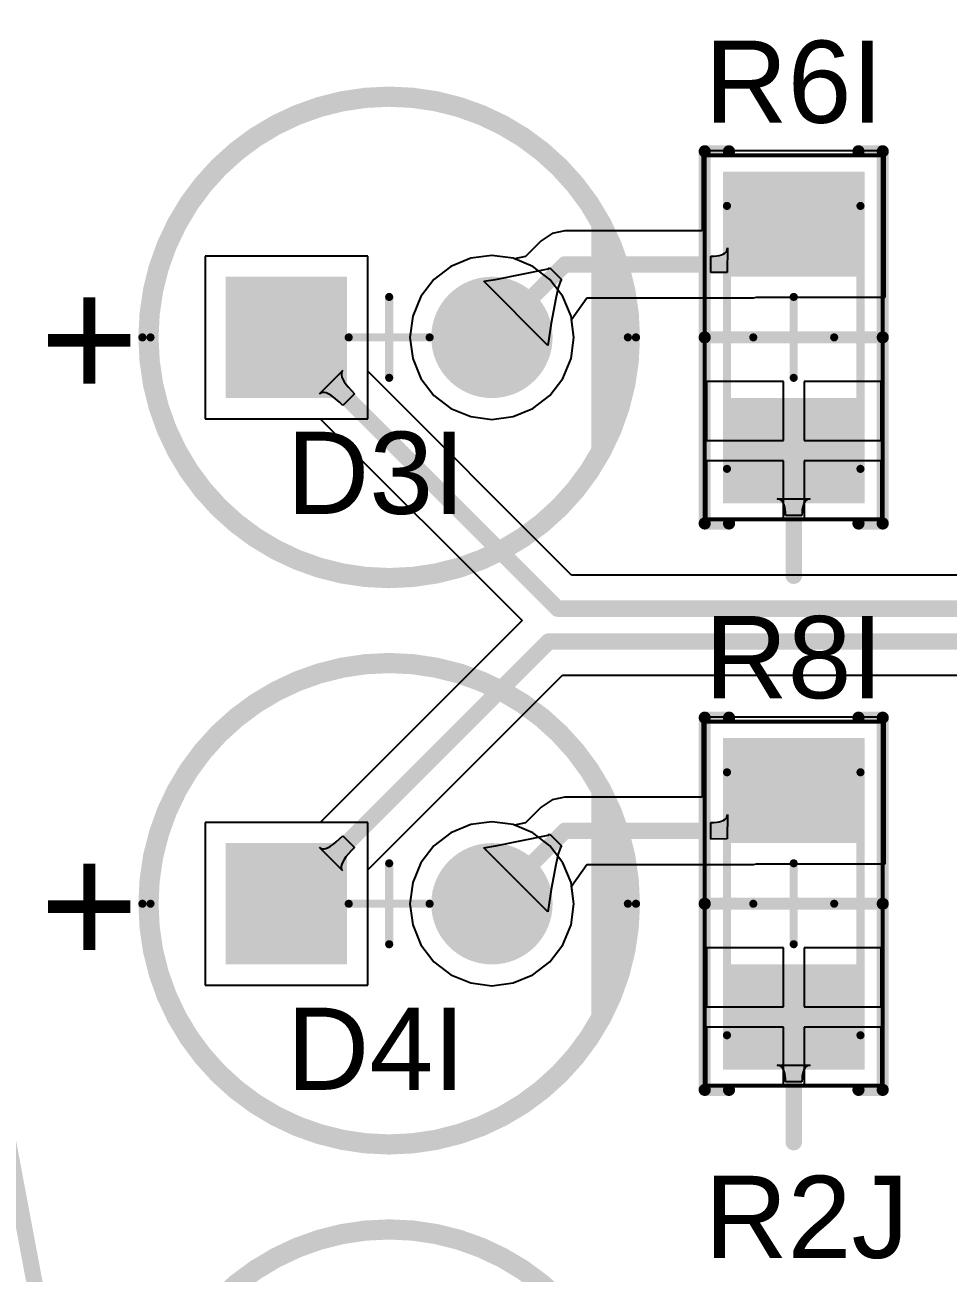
# Model space of a CAD drawing. Header units: inches. Extents: x -0.14 to 3.29, y -0.08 to 7.88.
# Drawn here: x 1.89 to 2.339, y 3.423 to 4.03 of the extents above; entities that cross this region are included whole.
import ezdxf

# ---------------------------------------------------------------- set-up
doc = ezdxf.new("R2010")
doc.units = ezdxf.units.IN
doc.header["$MEASUREMENT"] = 0
for name, color, linetype in [('Bottom Layer', 5, 'Continuous'), ('Bottom Solder', 6, 'Continuous'), ('Multi-Layer', 9, 'Continuous'), ('Pad Holes', 156, 'Continuous'), ('PCBD Notes', 76, 'Continuous'), ('Top 3D Body', 56, 'Continuous'), ('Top Courtyard', 56, 'Continuous'), ('Top Layer', 1, 'Continuous'), ('Top Overlay', 2, 'Continuous'), ('Top Paste', 8, 'Continuous'), ('Top Solder', 216, 'Continuous')]:
    doc.layers.add(name, color=color, linetype=linetype)
doc.styles.add('Arial', font='', dxfattribs={"height": 0.2})
doc.styles.get('Arial').set_extended_font_data('Arial')

# ---------------------------------------------------------------- blocks, each defined once
blk = doc.blocks.new('RES_1206_3216_308')
at = {"layer": 'Top Layer'}
for points in [[(-0.07874, -0.03248), (-0.07874, 0.03248), (-0.0315, 0.03248), (-0.0315, -0.03248)], [(0.0315, -0.03248), (0.0315, 0.03248), (0.07874, 0.03248), (0.07874, -0.03248)]]:
    blk.add_hatch(color=1, dxfattribs=at).paths.add_polyline_path(points)
at = {"layer": 'Top Paste'}
for points in [[(-0.07874, -0.03248), (-0.07874, 0.03248), (-0.0315, 0.03248), (-0.0315, -0.03248)], [(0.0315, -0.03248), (0.0315, 0.03248), (0.07874, 0.03248), (0.07874, -0.03248)]]:
    blk.add_hatch(color=8, dxfattribs=at).paths.add_polyline_path(points)
at = {"layer": 'Top Solder'}
for points in [[(-0.08071, -0.03445), (-0.08071, 0.03445), (-0.02953, 0.03445), (-0.02953, -0.03445)], [(0.02953, -0.03445), (0.02953, 0.03445), (0.08071, 0.03445), (0.08071, -0.03445)]]:
    blk.add_hatch(color=216, dxfattribs=at).paths.add_polyline_path(points)
at = {"layer": 'Top 3D Body'}
for points in [[(0.06398, 0.03248, 0.00394, 0.00394, 0), (-0.06398, 0.03248, 0.00394, 0.00394, 0)], [(-0.06398, -0.03248, 0.00394, 0.00394, 0), (-0.06398, 0.03248, 0.00394, 0.00394, 0)], [(0.06398, -0.03248, 0.00394, 0.00394, 0), (0.06398, 0.03248, 0.00394, 0.00394, 0)], [(0.06398, -0.03248, 0.00394, 0.00394, 0), (-0.06398, -0.03248, 0.00394, 0.00394, 0)]]:
    blk.add_lwpolyline(points, format="xyseb", dxfattribs=at)
for points in [[(-0.06496, 0.03248, 0.00197, 0.00197, 1), (-0.06299, 0.03248, 0.00197, 0.00197, 1)], [(-0.06496, 0.03248, 0.00197, 0.00197, 1), (-0.06299, 0.03248, 0.00197, 0.00197, 1)], [(0.06299, 0.03248, 0.00197, 0.00197, 1), (0.06496, 0.03248, 0.00197, 0.00197, 1)], [(0.06299, 0.03248, 0.00197, 0.00197, 1), (0.06496, 0.03248, 0.00197, 0.00197, 1)], [(-0.06496, -0.03248, 0.00197, 0.00197, 1), (-0.06299, -0.03248, 0.00197, 0.00197, 1)], [(-0.06496, -0.03248, 0.00197, 0.00197, 1), (-0.06299, -0.03248, 0.00197, 0.00197, 1)], [(0.06299, -0.03248, 0.00197, 0.00197, 1), (0.06496, -0.03248, 0.00197, 0.00197, 1)], [(0.06299, -0.03248, 0.00197, 0.00197, 1), (0.06496, -0.03248, 0.00197, 0.00197, 1)]]:
    blk.add_lwpolyline(points, format="xyseb", close=True, dxfattribs=at)
at = {"layer": 'Top Courtyard'}
for points in [[(0.08858, 0.04331, 0.00197, 0.00197, 0), (-0.08858, 0.04331, 0.00197, 0.00197, 0)], [(-0.08858, -0.04331, 0.00197, 0.00197, 0), (-0.08858, 0.04331, 0.00197, 0.00197, 0)], [(0.08858, -0.04331, 0.00197, 0.00197, 0), (0.08858, 0.04331, 0.00197, 0.00197, 0)], [(0, -0.01968, 0.00394, 0.00394, 0), (0, 0.01969, 0.00394, 0.00394, 0)], [(0.01969, 0, 0.00394, 0.00394, 0), (-0.01968, 0, 0.00394, 0.00394, 0)], [(0.08858, -0.04331, 0.00197, 0.00197, 0), (-0.08858, -0.04331, 0.00197, 0.00197, 0)]]:
    blk.add_lwpolyline(points, format="xyseb", dxfattribs=at)
for points in [[(-0.08907, 0.04331, 0.000984, 0.000984, 1), (-0.08809, 0.04331, 0.000984, 0.000984, 1)], [(-0.08907, 0.04331, 0.000984, 0.000984, 1), (-0.08809, 0.04331, 0.000984, 0.000984, 1)], [(0.08809, 0.04331, 0.000984, 0.000984, 1), (0.08907, 0.04331, 0.000984, 0.000984, 1)], [(0.08809, 0.04331, 0.000984, 0.000984, 1), (0.08907, 0.04331, 0.000984, 0.000984, 1)], [(-0.00098, 0.01969, 0.00197, 0.00197, 1), (0.00098, 0.01969, 0.00197, 0.00197, 1)], [(-0.02067, 0, 0.00197, 0.00197, 1), (-0.0187, 0, 0.00197, 0.00197, 1)], [(0.0187, 0, 0.00197, 0.00197, 1), (0.02067, 0, 0.00197, 0.00197, 1)], [(-0.00098, -0.01968, 0.00197, 0.00197, 1), (0.00098, -0.01968, 0.00197, 0.00197, 1)], [(-0.08907, -0.04331, 0.000984, 0.000984, 1), (-0.08809, -0.04331, 0.000984, 0.000984, 1)], [(-0.08907, -0.04331, 0.000984, 0.000984, 1), (-0.08809, -0.04331, 0.000984, 0.000984, 1)], [(0.08809, -0.04331, 0.000984, 0.000984, 1), (0.08907, -0.04331, 0.000984, 0.000984, 1)], [(0.08809, -0.04331, 0.000984, 0.000984, 1), (0.08907, -0.04331, 0.000984, 0.000984, 1)]]:
    blk.add_lwpolyline(points, format="xyseb", close=True, dxfattribs=at)
at = {"layer": 'Top Overlay'}
for points in [[(0.09055, 0.04331, 0.00591, 0.00591, 0), (-0.09055, 0.04331, 0.00591, 0.00591, 0)], [(-0.09055, 0.0315, 0.00591, 0.00591, 0), (-0.09055, 0.04331, 0.00591, 0.00591, 0)], [(0, -0.04331, 0.00591, 0.00591, 0), (0, 0.04331, 0.00591, 0.00591, 0)], [(0.09055, 0.0315, 0.00591, 0.00591, 0), (0.09055, 0.04331, 0.00591, 0.00591, 0)], [(-0.09055, -0.04331, 0.00591, 0.00591, 0), (-0.09055, -0.03149, 0.00591, 0.00591, 0)], [(0.09055, -0.04331, 0.00591, 0.00591, 0), (0.09055, -0.03149, 0.00591, 0.00591, 0)], [(0.09055, -0.04331, 0.00591, 0.00591, 0), (-0.09055, -0.04331, 0.00591, 0.00591, 0)]]:
    blk.add_lwpolyline(points, format="xyseb", dxfattribs=at)
for points in [[(-0.09203, 0.04331, 0.00295, 0.00295, 1), (-0.08908, 0.04331, 0.00295, 0.00295, 1)], [(-0.09203, 0.04331, 0.00295, 0.00295, 1), (-0.08908, 0.04331, 0.00295, 0.00295, 1)], [(-0.00148, 0.04331, 0.00295, 0.00295, 1), (0.00148, 0.04331, 0.00295, 0.00295, 1)], [(0.08908, 0.04331, 0.00295, 0.00295, 1), (0.09203, 0.04331, 0.00295, 0.00295, 1)], [(0.08908, 0.04331, 0.00295, 0.00295, 1), (0.09203, 0.04331, 0.00295, 0.00295, 1)], [(-0.09203, 0.0315, 0.00295, 0.00295, 1), (-0.08908, 0.0315, 0.00295, 0.00295, 1)], [(0.08908, 0.0315, 0.00295, 0.00295, 1), (0.09203, 0.0315, 0.00295, 0.00295, 1)], [(-0.09203, -0.03149, 0.00295, 0.00295, 1), (-0.08908, -0.03149, 0.00295, 0.00295, 1)], [(0.08908, -0.03149, 0.00295, 0.00295, 1), (0.09203, -0.03149, 0.00295, 0.00295, 1)], [(-0.09203, -0.04331, 0.00295, 0.00295, 1), (-0.08908, -0.04331, 0.00295, 0.00295, 1)], [(-0.09203, -0.04331, 0.00295, 0.00295, 1), (-0.08908, -0.04331, 0.00295, 0.00295, 1)], [(-0.00148, -0.04331, 0.00295, 0.00295, 1), (0.00148, -0.04331, 0.00295, 0.00295, 1)], [(0.08908, -0.04331, 0.00295, 0.00295, 1), (0.09203, -0.04331, 0.00295, 0.00295, 1)], [(0.08908, -0.04331, 0.00295, 0.00295, 1), (0.09203, -0.04331, 0.00295, 0.00295, 1)]]:
    blk.add_lwpolyline(points, format="xyseb", close=True, dxfattribs=at)
blk = doc.blocks.new('RES_1206_3216_328')
at = {"layer": 'Top Layer'}
for points in [[(-0.07874, -0.03248), (-0.07874, 0.03248), (-0.0315, 0.03248), (-0.0315, -0.03248)], [(0.0315, -0.03248), (0.0315, 0.03248), (0.07874, 0.03248), (0.07874, -0.03248)]]:
    blk.add_hatch(color=1, dxfattribs=at).paths.add_polyline_path(points)
at = {"layer": 'Top Paste'}
for points in [[(-0.07874, -0.03248), (-0.07874, 0.03248), (-0.0315, 0.03248), (-0.0315, -0.03248)], [(0.0315, -0.03248), (0.0315, 0.03248), (0.07874, 0.03248), (0.07874, -0.03248)]]:
    blk.add_hatch(color=8, dxfattribs=at).paths.add_polyline_path(points)
at = {"layer": 'Top Solder'}
for points in [[(-0.08071, -0.03445), (-0.08071, 0.03445), (-0.02953, 0.03445), (-0.02953, -0.03445)], [(0.02953, -0.03445), (0.02953, 0.03445), (0.08071, 0.03445), (0.08071, -0.03445)]]:
    blk.add_hatch(color=216, dxfattribs=at).paths.add_polyline_path(points)
at = {"layer": 'Top 3D Body'}
for points in [[(0.06398, 0.03248, 0.00394, 0.00394, 0), (-0.06398, 0.03248, 0.00394, 0.00394, 0)], [(-0.06398, -0.03248, 0.00394, 0.00394, 0), (-0.06398, 0.03248, 0.00394, 0.00394, 0)], [(0.06398, -0.03248, 0.00394, 0.00394, 0), (0.06398, 0.03248, 0.00394, 0.00394, 0)], [(0.06398, -0.03248, 0.00394, 0.00394, 0), (-0.06398, -0.03248, 0.00394, 0.00394, 0)]]:
    blk.add_lwpolyline(points, format="xyseb", dxfattribs=at)
for points in [[(-0.06496, 0.03248, 0.00197, 0.00197, 1), (-0.06299, 0.03248, 0.00197, 0.00197, 1)], [(-0.06496, 0.03248, 0.00197, 0.00197, 1), (-0.06299, 0.03248, 0.00197, 0.00197, 1)], [(0.06299, 0.03248, 0.00197, 0.00197, 1), (0.06496, 0.03248, 0.00197, 0.00197, 1)], [(0.06299, 0.03248, 0.00197, 0.00197, 1), (0.06496, 0.03248, 0.00197, 0.00197, 1)], [(-0.06496, -0.03248, 0.00197, 0.00197, 1), (-0.06299, -0.03248, 0.00197, 0.00197, 1)], [(-0.06496, -0.03248, 0.00197, 0.00197, 1), (-0.06299, -0.03248, 0.00197, 0.00197, 1)], [(0.06299, -0.03248, 0.00197, 0.00197, 1), (0.06496, -0.03248, 0.00197, 0.00197, 1)], [(0.06299, -0.03248, 0.00197, 0.00197, 1), (0.06496, -0.03248, 0.00197, 0.00197, 1)]]:
    blk.add_lwpolyline(points, format="xyseb", close=True, dxfattribs=at)
at = {"layer": 'Top Courtyard'}
for points in [[(0.08858, 0.04331, 0.00197, 0.00197, 0), (-0.08858, 0.04331, 0.00197, 0.00197, 0)], [(-0.08858, -0.04331, 0.00197, 0.00197, 0), (-0.08858, 0.04331, 0.00197, 0.00197, 0)], [(0.08858, -0.04331, 0.00197, 0.00197, 0), (0.08858, 0.04331, 0.00197, 0.00197, 0)], [(0, -0.01968, 0.00394, 0.00394, 0), (0, 0.01969, 0.00394, 0.00394, 0)], [(0.01968, 0, 0.00394, 0.00394, 0), (-0.01969, 0, 0.00394, 0.00394, 0)], [(0.08858, -0.04331, 0.00197, 0.00197, 0), (-0.08858, -0.04331, 0.00197, 0.00197, 0)]]:
    blk.add_lwpolyline(points, format="xyseb", dxfattribs=at)
for points in [[(-0.08908, 0.04331, 0.000984, 0.000984, 1), (-0.08809, 0.04331, 0.000984, 0.000984, 1)], [(-0.08908, 0.04331, 0.000984, 0.000984, 1), (-0.08809, 0.04331, 0.000984, 0.000984, 1)], [(0.08809, 0.04331, 0.000984, 0.000984, 1), (0.08907, 0.04331, 0.000984, 0.000984, 1)], [(0.08809, 0.04331, 0.000984, 0.000984, 1), (0.08907, 0.04331, 0.000984, 0.000984, 1)], [(-0.00098, 0.01969, 0.00197, 0.00197, 1), (0.00098, 0.01969, 0.00197, 0.00197, 1)], [(-0.02067, 0, 0.00197, 0.00197, 1), (-0.0187, 0, 0.00197, 0.00197, 1)], [(0.0187, 0, 0.00197, 0.00197, 1), (0.02067, 0, 0.00197, 0.00197, 1)], [(-0.00098, -0.01968, 0.00197, 0.00197, 1), (0.00098, -0.01968, 0.00197, 0.00197, 1)], [(-0.08908, -0.04331, 0.000984, 0.000984, 1), (-0.08809, -0.04331, 0.000984, 0.000984, 1)], [(-0.08908, -0.04331, 0.000984, 0.000984, 1), (-0.08809, -0.04331, 0.000984, 0.000984, 1)], [(0.08809, -0.04331, 0.000984, 0.000984, 1), (0.08907, -0.04331, 0.000984, 0.000984, 1)], [(0.08809, -0.04331, 0.000984, 0.000984, 1), (0.08907, -0.04331, 0.000984, 0.000984, 1)]]:
    blk.add_lwpolyline(points, format="xyseb", close=True, dxfattribs=at)
at = {"layer": 'Top Overlay'}
for points in [[(0.09055, 0.04331, 0.00591, 0.00591, 0), (-0.09055, 0.04331, 0.00591, 0.00591, 0)], [(-0.09055, 0.0315, 0.00591, 0.00591, 0), (-0.09055, 0.04331, 0.00591, 0.00591, 0)], [(0, -0.04331, 0.00591, 0.00591, 0), (0, 0.04331, 0.00591, 0.00591, 0)], [(0.09055, 0.0315, 0.00591, 0.00591, 0), (0.09055, 0.04331, 0.00591, 0.00591, 0)], [(-0.09055, -0.04331, 0.00591, 0.00591, 0), (-0.09055, -0.03149, 0.00591, 0.00591, 0)], [(0.09055, -0.04331, 0.00591, 0.00591, 0), (0.09055, -0.03149, 0.00591, 0.00591, 0)], [(0.09055, -0.04331, 0.00591, 0.00591, 0), (-0.09055, -0.04331, 0.00591, 0.00591, 0)]]:
    blk.add_lwpolyline(points, format="xyseb", dxfattribs=at)
for points in [[(-0.09203, 0.04331, 0.00295, 0.00295, 1), (-0.08907, 0.04331, 0.00295, 0.00295, 1)], [(-0.09203, 0.04331, 0.00295, 0.00295, 1), (-0.08907, 0.04331, 0.00295, 0.00295, 1)], [(-0.00148, 0.04331, 0.00295, 0.00295, 1), (0.00148, 0.04331, 0.00295, 0.00295, 1)], [(0.08907, 0.04331, 0.00295, 0.00295, 1), (0.09203, 0.04331, 0.00295, 0.00295, 1)], [(0.08907, 0.04331, 0.00295, 0.00295, 1), (0.09203, 0.04331, 0.00295, 0.00295, 1)], [(-0.09203, 0.0315, 0.00295, 0.00295, 1), (-0.08907, 0.0315, 0.00295, 0.00295, 1)], [(0.08907, 0.0315, 0.00295, 0.00295, 1), (0.09203, 0.0315, 0.00295, 0.00295, 1)], [(-0.09203, -0.03149, 0.00295, 0.00295, 1), (-0.08907, -0.03149, 0.00295, 0.00295, 1)], [(0.08907, -0.03149, 0.00295, 0.00295, 1), (0.09203, -0.03149, 0.00295, 0.00295, 1)], [(-0.09203, -0.04331, 0.00295, 0.00295, 1), (-0.08907, -0.04331, 0.00295, 0.00295, 1)], [(-0.09203, -0.04331, 0.00295, 0.00295, 1), (-0.08907, -0.04331, 0.00295, 0.00295, 1)], [(-0.00148, -0.04331, 0.00295, 0.00295, 1), (0.00148, -0.04331, 0.00295, 0.00295, 1)], [(0.08907, -0.04331, 0.00295, 0.00295, 1), (0.09203, -0.04331, 0.00295, 0.00295, 1)], [(0.08907, -0.04331, 0.00295, 0.00295, 1), (0.09203, -0.04331, 0.00295, 0.00295, 1)]]:
    blk.add_lwpolyline(points, format="xyseb", close=True, dxfattribs=at)
blk = doc.blocks.new('ED49B4F6_595F_4D62_96BB_D7184CAA9B94_411')
at = {"layer": 'Bottom Layer'}
blk.add_hatch(color=5, dxfattribs=at).paths.add_polyline_path([(-0.02244, -0.02756), (-0.07756, -0.02756), (-0.07756, 0.02756), (-0.02244, 0.02756)])
h = blk.add_hatch(color=5, dxfattribs=at)
edge = h.paths.add_edge_path()
edge.add_arc((0.05, 0), 0.02756, 0, 360)
at = {"layer": 'Bottom Solder'}
blk.add_hatch(color=6, dxfattribs=at).paths.add_polyline_path([(-0.02047, -0.02953), (-0.07953, -0.02953), (-0.07953, 0.02953), (-0.02047, 0.02953)])
h = blk.add_hatch(color=6, dxfattribs=at)
edge = h.paths.add_edge_path()
edge.add_arc((0.05, 0), 0.02953, 0, 360)
at = {"layer": 'Multi-Layer'}
blk.add_hatch(color=9, dxfattribs=at).paths.add_polyline_path([(-0.02244, -0.02756), (-0.07756, -0.02756), (-0.07756, 0.02756), (-0.02244, 0.02756)])
h = blk.add_hatch(color=9, dxfattribs=at)
edge = h.paths.add_edge_path()
edge.add_arc((0.05, 0), 0.02756, 0, 360)
at = {"layer": 'Pad Holes'}
h = blk.add_hatch(color=7, dxfattribs=at)
edge = h.paths.add_edge_path()
edge.add_arc((-0.05, 0), 0.0175, 0, 360)
h = blk.add_hatch(color=7, dxfattribs=at)
edge = h.paths.add_edge_path()
edge.add_arc((0.05, 0), 0.0175, 0, 360)
at = {"layer": 'Top Layer'}
blk.add_hatch(color=1, dxfattribs=at).paths.add_polyline_path([(-0.02244, -0.02756), (-0.07756, -0.02756), (-0.07756, 0.02756), (-0.02244, 0.02756)])
h = blk.add_hatch(color=1, dxfattribs=at)
edge = h.paths.add_edge_path()
edge.add_arc((0.05, 0), 0.02756, 0, 360)
at = {"layer": 'Top Solder'}
blk.add_hatch(color=216, dxfattribs=at).paths.add_polyline_path([(-0.02047, -0.02953), (-0.07953, -0.02953), (-0.07953, 0.02953), (-0.02047, 0.02953)])
h = blk.add_hatch(color=216, dxfattribs=at)
edge = h.paths.add_edge_path()
edge.add_arc((0.05, 0), 0.02953, 0, 360)
at = {"layer": 'Top 3D Body'}
for points in [[(0.11614, 0, 0.00394, 0.00394, 1), (-0.11614, 0, 0.00394, 0.00394, 1)], [(-0.11713, 0, 0.00197, 0.00197, 1), (-0.11516, 0, 0.00197, 0.00197, 1)], [(0.11516, 0, 0.00197, 0.00197, 1), (0.11713, 0, 0.00197, 0.00197, 1)]]:
    blk.add_lwpolyline(points, format="xyseb", close=True, dxfattribs=at)
at = {"layer": 'Top Courtyard'}
for points in [[(0.12008, 0, 0.00394, 0.00394, 1), (-0.12008, 0, 0.00394, 0.00394, 1)], [(-0.00098, 0.01968, 0.00197, 0.00197, 1), (0.00099, 0.01968, 0.00197, 0.00197, 1)], [(-0.12106, 0, 0.00197, 0.00197, 1), (-0.11909, 0, 0.00197, 0.00197, 1)], [(-0.02067, 0, 0.00197, 0.00197, 1), (-0.0187, 0, 0.00197, 0.00197, 1)], [(0.0187, 0, 0.00197, 0.00197, 1), (0.02067, 0, 0.00197, 0.00197, 1)], [(0.11909, 0, 0.00197, 0.00197, 1), (0.12106, 0, 0.00197, 0.00197, 1)], [(-0.00098, -0.01969, 0.00197, 0.00197, 1), (0.00099, -0.01969, 0.00197, 0.00197, 1)]]:
    blk.add_lwpolyline(points, format="xyseb", close=True, dxfattribs=at)
for points in [[(0, -0.01969, 0.00394, 0.00394, 0), (0, 0.01968, 0.00394, 0.00394, 0)], [(-0.01968, 0, 0.00394, 0.00394, 0), (0.01969, 0, 0.00394, 0.00394, 0)]]:
    blk.add_lwpolyline(points, format="xyseb", dxfattribs=at)
at = {"layer": 'Top Overlay'}
for points in [[(0.11614, 0, 0.00787, 0.00787, 1), (-0.11614, 0, 0.00787, 0.00787, 1)], [(0.1004, 0.05512, 0.00394, 0.00394, 1), (0.10433, 0.05512, 0.00394, 0.00394, 1)], [(0.10433, 0.03937, 0.00394, 0.00394, 1), (0.10827, 0.03937, 0.00394, 0.00394, 1)], [(0.10827, 0.02362, 0.00394, 0.00394, 1), (0.11221, 0.02362, 0.00394, 0.00394, 1)], [(-0.11811, 0, 0.00394, 0.00394, 1), (-0.11417, 0, 0.00394, 0.00394, 1)], [(0.11417, 0, 0.00394, 0.00394, 1), (0.11811, 0, 0.00394, 0.00394, 1)], [(0.10827, -0.02756, 0.00394, 0.00394, 1), (0.11221, -0.02756, 0.00394, 0.00394, 1)], [(0.1004, -0.03937, 0.00394, 0.00394, 1), (0.10433, -0.03937, 0.00394, 0.00394, 1)], [(0.1004, -0.03937, 0.00394, 0.00394, 1), (0.10433, -0.03937, 0.00394, 0.00394, 1)], [(0.10433, -0.03937, 0.00394, 0.00394, 1), (0.10827, -0.03937, 0.00394, 0.00394, 1)], [(0.1004, -0.05512, 0.00394, 0.00394, 1), (0.10433, -0.05512, 0.00394, 0.00394, 1)]]:
    blk.add_lwpolyline(points, format="xyseb", close=True, dxfattribs=at)
for points in [[(0.10236, -0.03937, 0.00787, 0.00787, 0), (0.10236, 0.05512, 0.00787, 0.00787, 0)], [(0.1063, -0.03937, 0.00787, 0.00787, 0), (0.1063, 0.03937, 0.00787, 0.00787, 0)], [(0.11024, -0.02756, 0.00787, 0.00787, 0), (0.11024, 0.02362, 0.00787, 0.00787, 0)], [(0.10236, -0.05512, 0.00787, 0.00787, 0), (0.10236, -0.03937, 0.00787, 0.00787, 0)]]:
    blk.add_lwpolyline(points, format="xyseb", dxfattribs=at)
at = {"layer": 'Top Overlay', "style": 'Arial'}
blk.add_text('+', height=0.05906, dxfattribs=at).set_placement((-0.17, -0.03))
blk = doc.blocks.new('ED49B4F6_595F_4D62_96BB_D7184CAA9B94_421')
at = {"layer": 'Bottom Layer'}
blk.add_hatch(color=5, dxfattribs=at).paths.add_polyline_path([(-0.02244, -0.02756), (-0.07756, -0.02756), (-0.07756, 0.02756), (-0.02244, 0.02756)])
h = blk.add_hatch(color=5, dxfattribs=at)
edge = h.paths.add_edge_path()
edge.add_arc((0.05, 0), 0.02756, 0, 360)
at = {"layer": 'Bottom Solder'}
blk.add_hatch(color=6, dxfattribs=at).paths.add_polyline_path([(-0.02047, -0.02953), (-0.07953, -0.02953), (-0.07953, 0.02953), (-0.02047, 0.02953)])
h = blk.add_hatch(color=6, dxfattribs=at)
edge = h.paths.add_edge_path()
edge.add_arc((0.05, 0), 0.02953, 0, 360)
at = {"layer": 'Multi-Layer'}
blk.add_hatch(color=9, dxfattribs=at).paths.add_polyline_path([(-0.02244, -0.02756), (-0.07756, -0.02756), (-0.07756, 0.02756), (-0.02244, 0.02756)])
h = blk.add_hatch(color=9, dxfattribs=at)
edge = h.paths.add_edge_path()
edge.add_arc((0.05, 0), 0.02756, 0, 360)
at = {"layer": 'Pad Holes'}
h = blk.add_hatch(color=7, dxfattribs=at)
edge = h.paths.add_edge_path()
edge.add_arc((-0.05, 0), 0.0175, 0, 360)
h = blk.add_hatch(color=7, dxfattribs=at)
edge = h.paths.add_edge_path()
edge.add_arc((0.05, 0), 0.0175, 0, 360)
at = {"layer": 'Top Layer'}
blk.add_hatch(color=1, dxfattribs=at).paths.add_polyline_path([(-0.02244, -0.02756), (-0.07756, -0.02756), (-0.07756, 0.02756), (-0.02244, 0.02756)])
h = blk.add_hatch(color=1, dxfattribs=at)
edge = h.paths.add_edge_path()
edge.add_arc((0.05, 0), 0.02756, 0, 360)
at = {"layer": 'Top Solder'}
blk.add_hatch(color=216, dxfattribs=at).paths.add_polyline_path([(-0.02047, -0.02953), (-0.07953, -0.02953), (-0.07953, 0.02953), (-0.02047, 0.02953)])
h = blk.add_hatch(color=216, dxfattribs=at)
edge = h.paths.add_edge_path()
edge.add_arc((0.05, 0), 0.02953, 0, 360)
at = {"layer": 'Top 3D Body'}
for points in [[(0.11614, 0, 0.00394, 0.00394, 1), (-0.11614, 0, 0.00394, 0.00394, 1)], [(-0.11713, 0, 0.00197, 0.00197, 1), (-0.11516, 0, 0.00197, 0.00197, 1)], [(0.11516, 0, 0.00197, 0.00197, 1), (0.11713, 0, 0.00197, 0.00197, 1)]]:
    blk.add_lwpolyline(points, format="xyseb", close=True, dxfattribs=at)
at = {"layer": 'Top Courtyard'}
for points in [[(0.12008, 0, 0.00394, 0.00394, 1), (-0.12008, 0, 0.00394, 0.00394, 1)], [(-0.00098, 0.01969, 0.00197, 0.00197, 1), (0.00099, 0.01969, 0.00197, 0.00197, 1)], [(-0.12106, 0, 0.00197, 0.00197, 1), (-0.11909, 0, 0.00197, 0.00197, 1)], [(-0.02067, 0, 0.00197, 0.00197, 1), (-0.0187, 0, 0.00197, 0.00197, 1)], [(0.0187, 0, 0.00197, 0.00197, 1), (0.02067, 0, 0.00197, 0.00197, 1)], [(0.11909, 0, 0.00197, 0.00197, 1), (0.12106, 0, 0.00197, 0.00197, 1)], [(-0.00098, -0.01968, 0.00197, 0.00197, 1), (0.00099, -0.01968, 0.00197, 0.00197, 1)]]:
    blk.add_lwpolyline(points, format="xyseb", close=True, dxfattribs=at)
for points in [[(0, -0.01968, 0.00394, 0.00394, 0), (0, 0.01969, 0.00394, 0.00394, 0)], [(-0.01968, 0, 0.00394, 0.00394, 0), (0.01969, 0, 0.00394, 0.00394, 0)]]:
    blk.add_lwpolyline(points, format="xyseb", dxfattribs=at)
at = {"layer": 'Top Overlay'}
for points in [[(0.11614, 0, 0.00787, 0.00787, 1), (-0.11614, 0, 0.00787, 0.00787, 1)], [(0.1004, 0.05512, 0.00394, 0.00394, 1), (0.10433, 0.05512, 0.00394, 0.00394, 1)], [(0.10433, 0.03937, 0.00394, 0.00394, 1), (0.10827, 0.03937, 0.00394, 0.00394, 1)], [(0.10827, 0.02362, 0.00394, 0.00394, 1), (0.11221, 0.02362, 0.00394, 0.00394, 1)], [(-0.11811, 0, 0.00394, 0.00394, 1), (-0.11417, 0, 0.00394, 0.00394, 1)], [(0.11417, 0, 0.00394, 0.00394, 1), (0.11811, 0, 0.00394, 0.00394, 1)], [(0.10827, -0.02756, 0.00394, 0.00394, 1), (0.11221, -0.02756, 0.00394, 0.00394, 1)], [(0.1004, -0.03937, 0.00394, 0.00394, 1), (0.10433, -0.03937, 0.00394, 0.00394, 1)], [(0.1004, -0.03937, 0.00394, 0.00394, 1), (0.10433, -0.03937, 0.00394, 0.00394, 1)], [(0.10433, -0.03937, 0.00394, 0.00394, 1), (0.10827, -0.03937, 0.00394, 0.00394, 1)], [(0.1004, -0.05512, 0.00394, 0.00394, 1), (0.10433, -0.05512, 0.00394, 0.00394, 1)]]:
    blk.add_lwpolyline(points, format="xyseb", close=True, dxfattribs=at)
for points in [[(0.10236, -0.03937, 0.00787, 0.00787, 0), (0.10236, 0.05512, 0.00787, 0.00787, 0)], [(0.1063, -0.03937, 0.00787, 0.00787, 0), (0.1063, 0.03937, 0.00787, 0.00787, 0)], [(0.11024, -0.02756, 0.00787, 0.00787, 0), (0.11024, 0.02362, 0.00787, 0.00787, 0)], [(0.10236, -0.05512, 0.00787, 0.00787, 0), (0.10236, -0.03937, 0.00787, 0.00787, 0)]]:
    blk.add_lwpolyline(points, format="xyseb", dxfattribs=at)
at = {"layer": 'Top Overlay', "style": 'Arial'}
blk.add_text('+', height=0.05906, dxfattribs=at).set_placement((-0.17, -0.03))
blk = doc.blocks.new('ED49B4F6_595F_4D62_96BB_D7184CAA9B94_440')
at = {"layer": 'Bottom Layer'}
blk.add_hatch(color=5, dxfattribs=at).paths.add_polyline_path([(-0.02244, -0.02756), (-0.07756, -0.02756), (-0.07756, 0.02756), (-0.02244, 0.02756)])
h = blk.add_hatch(color=5, dxfattribs=at)
edge = h.paths.add_edge_path()
edge.add_arc((0.05, 0), 0.02756, 0, 360)
at = {"layer": 'Bottom Solder'}
blk.add_hatch(color=6, dxfattribs=at).paths.add_polyline_path([(-0.02047, -0.02953), (-0.07953, -0.02953), (-0.07953, 0.02953), (-0.02047, 0.02953)])
h = blk.add_hatch(color=6, dxfattribs=at)
edge = h.paths.add_edge_path()
edge.add_arc((0.05, 0), 0.02953, 0, 360)
at = {"layer": 'Multi-Layer'}
blk.add_hatch(color=9, dxfattribs=at).paths.add_polyline_path([(-0.02244, -0.02756), (-0.07756, -0.02756), (-0.07756, 0.02756), (-0.02244, 0.02756)])
h = blk.add_hatch(color=9, dxfattribs=at)
edge = h.paths.add_edge_path()
edge.add_arc((0.05, 0), 0.02756, 0, 360)
at = {"layer": 'Pad Holes'}
h = blk.add_hatch(color=7, dxfattribs=at)
edge = h.paths.add_edge_path()
edge.add_arc((-0.05, 0), 0.0175, 0, 360)
h = blk.add_hatch(color=7, dxfattribs=at)
edge = h.paths.add_edge_path()
edge.add_arc((0.05, 0), 0.0175, 0, 360)
at = {"layer": 'Top Layer'}
blk.add_hatch(color=1, dxfattribs=at).paths.add_polyline_path([(-0.02244, -0.02756), (-0.07756, -0.02756), (-0.07756, 0.02756), (-0.02244, 0.02756)])
h = blk.add_hatch(color=1, dxfattribs=at)
edge = h.paths.add_edge_path()
edge.add_arc((0.05, 0), 0.02756, 0, 360)
at = {"layer": 'Top Solder'}
blk.add_hatch(color=216, dxfattribs=at).paths.add_polyline_path([(-0.02047, -0.02953), (-0.07953, -0.02953), (-0.07953, 0.02953), (-0.02047, 0.02953)])
h = blk.add_hatch(color=216, dxfattribs=at)
edge = h.paths.add_edge_path()
edge.add_arc((0.05, 0), 0.02953, 0, 360)
at = {"layer": 'Top 3D Body'}
for points in [[(0.11614, 0, 0.00394, 0.00394, 1), (-0.11614, 0, 0.00394, 0.00394, 1)], [(-0.11713, 0, 0.00197, 0.00197, 1), (-0.11516, 0, 0.00197, 0.00197, 1)], [(0.11516, 0, 0.00197, 0.00197, 1), (0.11713, 0, 0.00197, 0.00197, 1)]]:
    blk.add_lwpolyline(points, format="xyseb", close=True, dxfattribs=at)
at = {"layer": 'Top Courtyard'}
for points in [[(0.12008, 0, 0.00394, 0.00394, 1), (-0.12008, 0, 0.00394, 0.00394, 1)], [(-0.00098, 0.01968, 0.00197, 0.00197, 1), (0.00099, 0.01968, 0.00197, 0.00197, 1)], [(-0.12106, 0, 0.00197, 0.00197, 1), (-0.11909, 0, 0.00197, 0.00197, 1)], [(-0.02067, 0, 0.00197, 0.00197, 1), (-0.0187, 0, 0.00197, 0.00197, 1)], [(0.0187, 0, 0.00197, 0.00197, 1), (0.02067, 0, 0.00197, 0.00197, 1)], [(0.11909, 0, 0.00197, 0.00197, 1), (0.12106, 0, 0.00197, 0.00197, 1)], [(-0.00098, -0.01969, 0.00197, 0.00197, 1), (0.00099, -0.01969, 0.00197, 0.00197, 1)]]:
    blk.add_lwpolyline(points, format="xyseb", close=True, dxfattribs=at)
for points in [[(0, -0.01969, 0.00394, 0.00394, 0), (0, 0.01968, 0.00394, 0.00394, 0)], [(-0.01968, 0, 0.00394, 0.00394, 0), (0.01969, 0, 0.00394, 0.00394, 0)]]:
    blk.add_lwpolyline(points, format="xyseb", dxfattribs=at)
at = {"layer": 'Top Overlay'}
for points in [[(0.11614, 0, 0.00787, 0.00787, 1), (-0.11614, 0, 0.00787, 0.00787, 1)], [(0.1004, 0.05512, 0.00394, 0.00394, 1), (0.10433, 0.05512, 0.00394, 0.00394, 1)], [(0.10433, 0.03937, 0.00394, 0.00394, 1), (0.10827, 0.03937, 0.00394, 0.00394, 1)], [(0.10827, 0.02362, 0.00394, 0.00394, 1), (0.11221, 0.02362, 0.00394, 0.00394, 1)], [(-0.11811, 0, 0.00394, 0.00394, 1), (-0.11417, 0, 0.00394, 0.00394, 1)], [(0.11417, 0, 0.00394, 0.00394, 1), (0.11811, 0, 0.00394, 0.00394, 1)], [(0.10827, -0.02756, 0.00394, 0.00394, 1), (0.11221, -0.02756, 0.00394, 0.00394, 1)], [(0.1004, -0.03937, 0.00394, 0.00394, 1), (0.10433, -0.03937, 0.00394, 0.00394, 1)], [(0.1004, -0.03937, 0.00394, 0.00394, 1), (0.10433, -0.03937, 0.00394, 0.00394, 1)], [(0.10433, -0.03937, 0.00394, 0.00394, 1), (0.10827, -0.03937, 0.00394, 0.00394, 1)], [(0.1004, -0.05512, 0.00394, 0.00394, 1), (0.10433, -0.05512, 0.00394, 0.00394, 1)]]:
    blk.add_lwpolyline(points, format="xyseb", close=True, dxfattribs=at)
for points in [[(0.10236, -0.03937, 0.00787, 0.00787, 0), (0.10236, 0.05512, 0.00787, 0.00787, 0)], [(0.1063, -0.03937, 0.00787, 0.00787, 0), (0.1063, 0.03937, 0.00787, 0.00787, 0)], [(0.11024, -0.02756, 0.00787, 0.00787, 0), (0.11024, 0.02362, 0.00787, 0.00787, 0)], [(0.10236, -0.05512, 0.00787, 0.00787, 0), (0.10236, -0.03937, 0.00787, 0.00787, 0)]]:
    blk.add_lwpolyline(points, format="xyseb", dxfattribs=at)
at = {"layer": 'Top Overlay', "style": 'Arial'}
blk.add_text('+', height=0.05906, dxfattribs=at).set_placement((-0.17, -0.03))

msp = doc.modelspace()

# ---------------------------------------------------------------- linework, layer by layer
at = {"layer": 'Bottom Layer'}
for p, q in [((2.05649, 3.91751), (1.97737, 3.91751)), ((1.97737, 3.91751), (1.97737, 3.83839)), ((2.05649, 3.83839), (2.05649, 3.91751)), ((2.11693, 3.91785), (2.1066, 3.91649)), ((2.12726, 3.91649), (2.11693, 3.91785)), ((2.09698, 3.91251), (2.08872, 3.90617)), ((2.1066, 3.91649), (2.09698, 3.91251)), ((2.13688, 3.91251), (2.12726, 3.91649)), ((2.14514, 3.90617), (2.13688, 3.91251)), ((2.08872, 3.90617), (2.08238, 3.8979)), ((2.15148, 3.8979), (2.14514, 3.90617)), ((2.08238, 3.8979), (2.07839, 3.88828)), ((2.15547, 3.88828), (2.15148, 3.8979)), ((2.07839, 3.88828), (2.07703, 3.87795)), ((2.15683, 3.87795), (2.15547, 3.88828)), ((2.07703, 3.87795), (2.07839, 3.86763)), ((2.15547, 3.86763), (2.15683, 3.87795)), ((2.07839, 3.86763), (2.08238, 3.858)), ((2.15148, 3.858), (2.15547, 3.86763)), ((2.08238, 3.858), (2.08872, 3.84974)), ((2.14514, 3.84974), (2.15148, 3.858)), ((2.08872, 3.84974), (2.09698, 3.8434)), ((2.13688, 3.8434), (2.14514, 3.84974)), ((1.97737, 3.83839), (2.05649, 3.83839)), ((2.09698, 3.8434), (2.1066, 3.83941)), ((2.1066, 3.83941), (2.11693, 3.83805)), ((2.11693, 3.83805), (2.12726, 3.83941)), ((2.12726, 3.83941), (2.13688, 3.8434)), ((2.05649, 3.64192), (1.97737, 3.64192)), ((1.97737, 3.64192), (1.97737, 3.5628)), ((2.05649, 3.5628), (2.05649, 3.64192)), ((2.1066, 3.6409), (2.09698, 3.63692)), ((2.11693, 3.64226), (2.1066, 3.6409)), ((2.12726, 3.6409), (2.11693, 3.64226)), ((2.13688, 3.63692), (2.12726, 3.6409)), ((2.09698, 3.63692), (2.08872, 3.63058)), ((2.14514, 3.63058), (2.13688, 3.63692)), ((2.08872, 3.63058), (2.08238, 3.62231)), ((2.15148, 3.62231), (2.14514, 3.63058)), ((2.08238, 3.62231), (2.07839, 3.61269)), ((2.15547, 3.61269), (2.15148, 3.62231)), ((2.07839, 3.61269), (2.07703, 3.60236)), ((2.15683, 3.60236), (2.15547, 3.61269)), ((2.07703, 3.60236), (2.07839, 3.59204)), ((2.15547, 3.59204), (2.15683, 3.60236)), ((2.07839, 3.59204), (2.08238, 3.58241)), ((2.15148, 3.58241), (2.15547, 3.59204)), ((2.08238, 3.58241), (2.08872, 3.57415)), ((2.14514, 3.57415), (2.15148, 3.58241)), ((2.08872, 3.57415), (2.09698, 3.56781)), ((2.13688, 3.56781), (2.14514, 3.57415)), ((2.09698, 3.56781), (2.1066, 3.56382)), ((2.12726, 3.56382), (2.13688, 3.56781)), ((1.97737, 3.5628), (2.05649, 3.5628)), ((2.1066, 3.56382), (2.11693, 3.56246)), ((2.11693, 3.56246), (2.12726, 3.56382))]:
    msp.add_line(p, q, dxfattribs=at)
at = {"layer": 'PCBD Notes'}
msp.add_lwpolyline([(1.08268, 7.73622, 0.00787, 0.00787, 0), (2.06693, 2.5, 0.00787, 0.00787, 0)], format="xyseb", dxfattribs=at)
at = {"layer": 'Top Layer'}
for p, q in [((2.30826, 3.96869), (2.2193, 3.96869)), ((2.2193, 3.96869), (2.2193, 3.92976)), ((2.30826, 3.89745), (2.30826, 3.96869)), ((2.15243, 3.92976), (2.14618, 3.92852)), ((2.2193, 3.92976), (2.15243, 3.92976)), ((2.14089, 3.92498), (2.13325, 3.91734)), ((2.14618, 3.92852), (2.14089, 3.92498)), ((2.05649, 3.91751), (1.97737, 3.91751)), ((1.97737, 3.91751), (1.97737, 3.83839)), ((2.05649, 3.86146), (2.05649, 3.91751)), ((2.11693, 3.91785), (2.1066, 3.91649)), ((2.12726, 3.91649), (2.11693, 3.91785)), ((2.13325, 3.91734), (2.12785, 3.91625)), ((2.22342, 3.91745), (2.22496, 3.91749)), ((2.22342, 3.90945), (2.22342, 3.91745)), ((2.22496, 3.91749), (2.22633, 3.91761)), ((2.22633, 3.91761), (2.22754, 3.91781)), ((2.22754, 3.91781), (2.2286, 3.91809)), ((2.2286, 3.91809), (2.22949, 3.91845)), ((2.22949, 3.91845), (2.23022, 3.91889)), ((2.23022, 3.91889), (2.23079, 3.91941)), ((2.23079, 3.91941), (2.2312, 3.92001)), ((2.2312, 3.92001), (2.23145, 3.92069)), ((2.23154, 3.92145), (2.23142, 3.90957)), ((2.23145, 3.92069), (2.23154, 3.92145)), ((2.09698, 3.91251), (2.08872, 3.90617)), ((2.1066, 3.91649), (2.09698, 3.91251)), ((2.11872, 3.90606), (2.14434, 3.91128)), ((2.12785, 3.91625), (2.12726, 3.91649)), ((2.14434, 3.91128), (2.14507, 3.91175)), ((2.14507, 3.91175), (2.15073, 3.9061)), ((2.08872, 3.90617), (2.08238, 3.8979)), ((2.11305, 3.90524), (2.11872, 3.90606)), ((2.14421, 3.87407), (2.11305, 3.90524)), ((2.15025, 3.90536), (2.14974, 3.90408)), ((2.15073, 3.9061), (2.15025, 3.90536)), ((2.23142, 3.90957), (2.22342, 3.90945)), ((2.14918, 3.90225), (2.14796, 3.89695)), ((2.14974, 3.90408), (2.14918, 3.90225)), ((2.08238, 3.8979), (2.07839, 3.88828)), ((2.14796, 3.89695), (2.14583, 3.88487)), ((2.15569, 3.88658), (2.16316, 3.89713)), ((2.16316, 3.89713), (2.24416, 3.89713)), ((2.24416, 3.89713), (2.24573, 3.89745)), ((2.24573, 3.89745), (2.30826, 3.89745)), ((2.07839, 3.88828), (2.07703, 3.87795)), ((2.14583, 3.88487), (2.14421, 3.87407)), ((2.15683, 3.87795), (2.15569, 3.88658)), ((2.07703, 3.87795), (2.07839, 3.86763)), ((2.15547, 3.86763), (2.15683, 3.87795)), ((2.07839, 3.86763), (2.08238, 3.858)), ((2.15148, 3.858), (2.15547, 3.86763)), ((2.03306, 3.85051), (2.04437, 3.86183)), ((2.04392, 3.8612), (2.04369, 3.86047)), ((2.04369, 3.86047), (2.04369, 3.85962)), ((2.04369, 3.85962), (2.04392, 3.85866)), ((2.04437, 3.86183), (2.04392, 3.8612)), ((2.04392, 3.85866), (2.04437, 3.85758)), ((2.04437, 3.85758), (2.04505, 3.8564)), ((2.04505, 3.8564), (2.04595, 3.8551)), ((2.15567, 3.76228), (2.05649, 3.86146)), ((2.08238, 3.858), (2.08872, 3.84974)), ((2.14514, 3.84974), (2.15148, 3.858)), ((2.25878, 3.85646), (2.2213, 3.85646)), ((2.2213, 3.85646), (2.2213, 3.82783)), ((2.25878, 3.82783), (2.25878, 3.85646)), ((2.30626, 3.85646), (2.26878, 3.85646)), ((2.26878, 3.85646), (2.26878, 3.82783)), ((2.30626, 3.82783), (2.30626, 3.85646)), ((2.03368, 3.85097), (2.03306, 3.85051)), ((2.03441, 3.85119), (2.03368, 3.85097)), ((2.03526, 3.85119), (2.03441, 3.85119)), ((2.03622, 3.85097), (2.03526, 3.85119)), ((2.0373, 3.85051), (2.03622, 3.85097)), ((2.03849, 3.84983), (2.0373, 3.85051)), ((2.05003, 3.85051), (2.04437, 3.84486)), ((2.04595, 3.8551), (2.04708, 3.85368)), ((2.04708, 3.85368), (2.05003, 3.85051)), ((2.03979, 3.84893), (2.03849, 3.84983)), ((2.04273, 3.84644), (2.03979, 3.84893)), ((2.04437, 3.84486), (2.04273, 3.84644)), ((2.08872, 3.84974), (2.09698, 3.8434)), ((2.13688, 3.8434), (2.14514, 3.84974)), ((1.97737, 3.83839), (2.03342, 3.83839)), ((2.03342, 3.83839), (2.13165, 3.74016)), ((2.09698, 3.8434), (2.1066, 3.83941)), ((2.1066, 3.83941), (2.11693, 3.83805)), ((2.11693, 3.83805), (2.12726, 3.83941)), ((2.12726, 3.83941), (2.13688, 3.8434)), ((2.2213, 3.82783), (2.25878, 3.82783)), ((2.26878, 3.82783), (2.30626, 3.82783)), ((2.25878, 3.81783), (2.2213, 3.81783)), ((2.2213, 3.81783), (2.2213, 3.78921)), ((2.25878, 3.78921), (2.25878, 3.81783)), ((2.30626, 3.81783), (2.26878, 3.81783)), ((2.26878, 3.81783), (2.26878, 3.78921)), ((2.30626, 3.78921), (2.30626, 3.81783)), ((2.25654, 3.79925), (2.25578, 3.79933)), ((2.25578, 3.79933), (2.27178, 3.79933)), ((2.25722, 3.79901), (2.25654, 3.79925)), ((2.25782, 3.79861), (2.25722, 3.79901)), ((2.25834, 3.79805), (2.25782, 3.79861)), ((2.25878, 3.79733), (2.25834, 3.79805)), ((2.25914, 3.79645), (2.25878, 3.79733)), ((2.25942, 3.79541), (2.25914, 3.79645)), ((2.26842, 3.79645), (2.26814, 3.79541)), ((2.26878, 3.79733), (2.26842, 3.79645)), ((2.26922, 3.79805), (2.26878, 3.79733)), ((2.26974, 3.79861), (2.26922, 3.79805)), ((2.27034, 3.79901), (2.26974, 3.79861)), ((2.27102, 3.79925), (2.27034, 3.79901)), ((2.27178, 3.79933), (2.27102, 3.79925)), ((2.25962, 3.79421), (2.25942, 3.79541)), ((2.25974, 3.79285), (2.25962, 3.79421)), ((2.25978, 3.79133), (2.25974, 3.79285)), ((2.26778, 3.79133), (2.25978, 3.79133)), ((2.26782, 3.79285), (2.26778, 3.79133)), ((2.26794, 3.79421), (2.26782, 3.79285)), ((2.26814, 3.79541), (2.26794, 3.79421)), ((2.2213, 3.78921), (2.25878, 3.78921)), ((2.26878, 3.78921), (2.30626, 3.78921)), ((2.35618, 3.76228), (2.15567, 3.76228)), ((2.13165, 3.74016), (2.03342, 3.64192)), ((2.05649, 3.61885), (2.15129, 3.71365)), ((2.15129, 3.71365), (2.38242, 3.71365)), ((2.30826, 3.6931), (2.2193, 3.6931)), ((2.2193, 3.6931), (2.2193, 3.65417)), ((2.30826, 3.62186), (2.30826, 3.6931)), ((2.14618, 3.65293), (2.14089, 3.64939)), ((2.15243, 3.65417), (2.14618, 3.65293)), ((2.2193, 3.65417), (2.15243, 3.65417)), ((2.14089, 3.64939), (2.13325, 3.64175)), ((2.23022, 3.6433), (2.23079, 3.64382)), ((2.23079, 3.64382), (2.2312, 3.64442)), ((2.2312, 3.64442), (2.23145, 3.6451)), ((2.23154, 3.64586), (2.23142, 3.63398)), ((2.23145, 3.6451), (2.23154, 3.64586)), ((2.03342, 3.64192), (1.97737, 3.64192)), ((1.97737, 3.64192), (1.97737, 3.5628)), ((2.1066, 3.6409), (2.09698, 3.63692)), ((2.11693, 3.64226), (2.1066, 3.6409)), ((2.12726, 3.6409), (2.11693, 3.64226)), ((2.12785, 3.64066), (2.12726, 3.6409)), ((2.13325, 3.64175), (2.12785, 3.64066)), ((2.22342, 3.64186), (2.22496, 3.6419)), ((2.22342, 3.63386), (2.22342, 3.64186)), ((2.22496, 3.6419), (2.22633, 3.64202)), ((2.22633, 3.64202), (2.22754, 3.64222)), ((2.22754, 3.64222), (2.2286, 3.6425)), ((2.2286, 3.6425), (2.22949, 3.64286)), ((2.22949, 3.64286), (2.23022, 3.6433)), ((2.03976, 3.63135), (2.04118, 3.63249)), ((2.04118, 3.63249), (2.04437, 3.63546)), ((2.04437, 3.63546), (2.05003, 3.6298)), ((2.09698, 3.63692), (2.08872, 3.63058)), ((2.11872, 3.63047), (2.14434, 3.63569)), ((2.14434, 3.63569), (2.14507, 3.63616)), ((2.14507, 3.63616), (2.15073, 3.63051)), ((2.23142, 3.63398), (2.22342, 3.63386)), ((2.04425, 3.61849), (2.03306, 3.62968)), ((2.03306, 3.62968), (2.03367, 3.62924)), ((2.03367, 3.62924), (2.03439, 3.62903)), ((2.03439, 3.62903), (2.03524, 3.62904)), ((2.03524, 3.62904), (2.03619, 3.62928)), ((2.03619, 3.62928), (2.03727, 3.62974)), ((2.03727, 3.62974), (2.03846, 3.63043)), ((2.03846, 3.63043), (2.03976, 3.63135)), ((2.04843, 3.62815), (2.04592, 3.62519)), ((2.05003, 3.6298), (2.04843, 3.62815)), ((2.08872, 3.63058), (2.08238, 3.62231)), ((2.11305, 3.62965), (2.11872, 3.63047)), ((2.14421, 3.59848), (2.11305, 3.62965)), ((2.14918, 3.62666), (2.14796, 3.62136)), ((2.14974, 3.62849), (2.14918, 3.62666)), ((2.15025, 3.62977), (2.14974, 3.62849)), ((2.15073, 3.63051), (2.15025, 3.62977)), ((2.04361, 3.62067), (2.04359, 3.61983)), ((2.04359, 3.61983), (2.04381, 3.6191)), ((2.04384, 3.62163), (2.04361, 3.62067)), ((2.04431, 3.6227), (2.04384, 3.62163)), ((2.045, 3.62389), (2.04431, 3.6227)), ((2.04592, 3.62519), (2.045, 3.62389)), ((2.08238, 3.62231), (2.07839, 3.61269)), ((2.14796, 3.62136), (2.14583, 3.60928)), ((2.15569, 3.61099), (2.16316, 3.62154)), ((2.16316, 3.62154), (2.24416, 3.62154)), ((2.24416, 3.62154), (2.24573, 3.62186)), ((2.24573, 3.62186), (2.30826, 3.62186)), ((2.04381, 3.6191), (2.04425, 3.61849)), ((2.05649, 3.5628), (2.05649, 3.61885)), ((2.07839, 3.61269), (2.07703, 3.60236)), ((2.14583, 3.60928), (2.14421, 3.59848)), ((2.15683, 3.60236), (2.15569, 3.61099)), ((2.07703, 3.60236), (2.07839, 3.59204)), ((2.15547, 3.59204), (2.15683, 3.60236)), ((2.07839, 3.59204), (2.08238, 3.58241)), ((2.15148, 3.58241), (2.15547, 3.59204)), ((2.08238, 3.58241), (2.08872, 3.57415)), ((2.14514, 3.57415), (2.15148, 3.58241)), ((2.25878, 3.58087), (2.2213, 3.58087)), ((2.2213, 3.58087), (2.2213, 3.55224)), ((2.25878, 3.55224), (2.25878, 3.58087)), ((2.30626, 3.58087), (2.26878, 3.58087)), ((2.26878, 3.58087), (2.26878, 3.55224)), ((2.30626, 3.55224), (2.30626, 3.58087)), ((2.08872, 3.57415), (2.09698, 3.56781)), ((2.13688, 3.56781), (2.14514, 3.57415)), ((2.09698, 3.56781), (2.1066, 3.56382)), ((2.12726, 3.56382), (2.13688, 3.56781)), ((1.97737, 3.5628), (2.05649, 3.5628)), ((2.1066, 3.56382), (2.11693, 3.56246)), ((2.11693, 3.56246), (2.12726, 3.56382)), ((2.2213, 3.55224), (2.25878, 3.55224)), ((2.26878, 3.55224), (2.30626, 3.55224)), ((2.25878, 3.54224), (2.2213, 3.54224)), ((2.2213, 3.54224), (2.2213, 3.51362)), ((2.25878, 3.51362), (2.25878, 3.54224)), ((2.30626, 3.54224), (2.26878, 3.54224)), ((2.26878, 3.54224), (2.26878, 3.51362)), ((2.30626, 3.51362), (2.30626, 3.54224)), ((2.25654, 3.52366), (2.25578, 3.52374)), ((2.25578, 3.52374), (2.27178, 3.52374)), ((2.25722, 3.52342), (2.25654, 3.52366)), ((2.25782, 3.52302), (2.25722, 3.52342)), ((2.25834, 3.52246), (2.25782, 3.52302)), ((2.25878, 3.52174), (2.25834, 3.52246)), ((2.26922, 3.52246), (2.26878, 3.52174)), ((2.26974, 3.52302), (2.26922, 3.52246)), ((2.27034, 3.52342), (2.26974, 3.52302)), ((2.27102, 3.52366), (2.27034, 3.52342)), ((2.27178, 3.52374), (2.27102, 3.52366)), ((2.25914, 3.52086), (2.25878, 3.52174)), ((2.25942, 3.51982), (2.25914, 3.52086)), ((2.25962, 3.51862), (2.25942, 3.51982)), ((2.25974, 3.51726), (2.25962, 3.51862)), ((2.25978, 3.51574), (2.25974, 3.51726)), ((2.26782, 3.51726), (2.26778, 3.51574)), ((2.26794, 3.51862), (2.26782, 3.51726)), ((2.26814, 3.51982), (2.26794, 3.51862)), ((2.26842, 3.52086), (2.26814, 3.51982)), ((2.26878, 3.52174), (2.26842, 3.52086)), ((2.2213, 3.51362), (2.25878, 3.51362)), ((2.26778, 3.51574), (2.25978, 3.51574)), ((2.26878, 3.51362), (2.30626, 3.51362))]:
    msp.add_line(p, q, dxfattribs=at)
for points in [[(2.24416, 3.91345, 0.008, 0.008, 0), (2.26378, 3.93307, 0.008, 0.008, 0)], [(2.11693, 3.87795, 0.008, 0.008, 0), (2.15243, 3.91345, 0.008, 0.008, 0)], [(2.15243, 3.91345, 0.008, 0.008, 0), (2.24416, 3.91345, 0.008, 0.008, 0)], [(2.01693, 3.87795, 0.008, 0.008, 0), (2.14891, 3.74597, 0.008, 0.008, 0)], [(2.26378, 3.76197, 0.008, 0.008, 0), (2.26378, 3.82283, 0.008, 0.008, 0)], [(2.14891, 3.74597, 0.008, 0.008, 0), (2.36983, 3.74597, 0.008, 0.008, 0)], [(2.01693, 3.60236, 0.008, 0.008, 0), (2.14454, 3.72997, 0.008, 0.008, 0)], [(2.14454, 3.72997, 0.008, 0.008, 0), (2.38242, 3.72997, 0.008, 0.008, 0)], [(2.24416, 3.63786, 0.008, 0.008, 0), (2.26378, 3.65748, 0.008, 0.008, 0)], [(2.11693, 3.60236, 0.008, 0.008, 0), (2.15243, 3.63786, 0.008, 0.008, 0)], [(2.15243, 3.63786, 0.008, 0.008, 0), (2.24416, 3.63786, 0.008, 0.008, 0)], [(2.26378, 3.48638, 0.008, 0.008, 0), (2.26378, 3.54724, 0.008, 0.008, 0)]]:
    msp.add_lwpolyline(points, format="xyseb", dxfattribs=at)
for points in [[(2.26178, 3.93307, 0.004, 0.004, 1), (2.26578, 3.93307, 0.004, 0.004, 1)], [(2.15043, 3.91345, 0.004, 0.004, 1), (2.15443, 3.91345, 0.004, 0.004, 1)], [(2.15043, 3.91345, 0.004, 0.004, 1), (2.15443, 3.91345, 0.004, 0.004, 1)], [(2.24216, 3.91345, 0.004, 0.004, 1), (2.24616, 3.91345, 0.004, 0.004, 1)], [(2.24216, 3.91345, 0.004, 0.004, 1), (2.24616, 3.91345, 0.004, 0.004, 1)], [(2.01493, 3.87795, 0.004, 0.004, 1), (2.01893, 3.87795, 0.004, 0.004, 1)], [(2.11493, 3.87795, 0.004, 0.004, 1), (2.11893, 3.87795, 0.004, 0.004, 1)], [(2.26178, 3.82283, 0.004, 0.004, 1), (2.26578, 3.82283, 0.004, 0.004, 1)], [(2.26178, 3.76197, 0.004, 0.004, 1), (2.26578, 3.76197, 0.004, 0.004, 1)], [(2.14691, 3.74597, 0.004, 0.004, 1), (2.15091, 3.74597, 0.004, 0.004, 1)], [(2.14691, 3.74597, 0.004, 0.004, 1), (2.15091, 3.74597, 0.004, 0.004, 1)], [(2.14254, 3.72997, 0.004, 0.004, 1), (2.14654, 3.72997, 0.004, 0.004, 1)], [(2.14254, 3.72997, 0.004, 0.004, 1), (2.14654, 3.72997, 0.004, 0.004, 1)], [(2.26178, 3.65748, 0.004, 0.004, 1), (2.26578, 3.65748, 0.004, 0.004, 1)], [(2.15043, 3.63786, 0.004, 0.004, 1), (2.15443, 3.63786, 0.004, 0.004, 1)], [(2.15043, 3.63786, 0.004, 0.004, 1), (2.15443, 3.63786, 0.004, 0.004, 1)], [(2.24216, 3.63786, 0.004, 0.004, 1), (2.24616, 3.63786, 0.004, 0.004, 1)], [(2.24216, 3.63786, 0.004, 0.004, 1), (2.24616, 3.63786, 0.004, 0.004, 1)], [(2.01493, 3.60236, 0.004, 0.004, 1), (2.01893, 3.60236, 0.004, 0.004, 1)], [(2.11493, 3.60236, 0.004, 0.004, 1), (2.11893, 3.60236, 0.004, 0.004, 1)], [(2.26178, 3.54724, 0.004, 0.004, 1), (2.26578, 3.54724, 0.004, 0.004, 1)], [(2.26178, 3.48638, 0.004, 0.004, 1), (2.26578, 3.48638, 0.004, 0.004, 1)]]:
    msp.add_lwpolyline(points, format="xyseb", close=True, dxfattribs=at)

# ---------------------------------------------------------------- block references
for name, p in [('ED49B4F6_595F_4D62_96BB_D7184CAA9B94_421', (2.06693, 3.87795)), ('ED49B4F6_595F_4D62_96BB_D7184CAA9B94_411', (2.06693, 3.60236)), ('ED49B4F6_595F_4D62_96BB_D7184CAA9B94_440', (2.06693, 3.32677))]:
    msp.add_blockref(name, p)
at = {"rotation": 270}
for name, p in [('RES_1206_3216_328', (2.26378, 3.87795)), ('RES_1206_3216_308', (2.26378, 3.60236))]:
    msp.add_blockref(name, p, dxfattribs=at)

# ---------------------------------------------------------------- texts
at = {"layer": 'Top Overlay', "style": 'Arial'}
for s, p in [('R6I', (2.22047, 3.98236)), ('D3I', (2.01693, 3.79205)), ('R8I', (2.22047, 3.70236)), ('D4I', (2.01693, 3.51181)), ('R2J', (2.22047, 3.43))]:
    msp.add_text(s, height=0.04, dxfattribs=at).set_placement(p)

doc.saveas('drawing.dxf')
